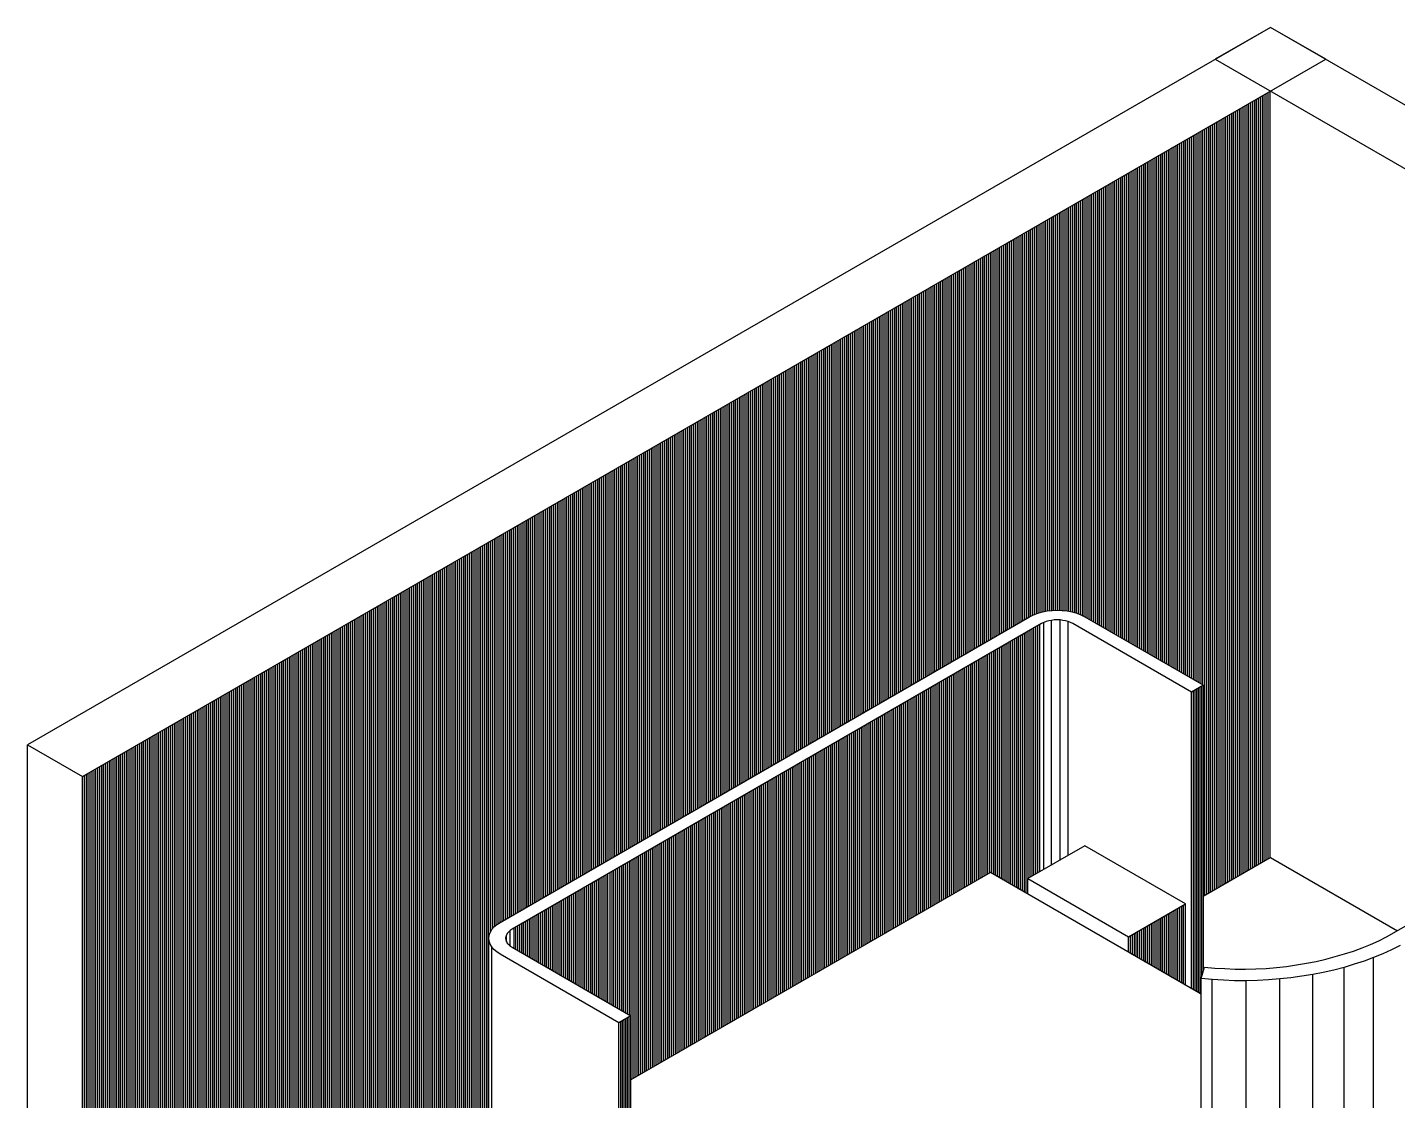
# Model space of a CAD drawing. Header units: inches. Extents: x 0.3 to 16.2, y 0.3 to 11.4.
# Drawn here: x 11.645 to 13.895, y 4.418 to 6.181 of the extents above; entities that cross this region are included whole.
import ezdxf

# ---------------------------------------------------------------- set-up
doc = ezdxf.new("R2010")
doc.units = ezdxf.units.IN
doc.header["$LTSCALE"] = 0.009843
doc.header["$MEASUREMENT"] = 0
doc.layers.add('GEOMETRY', color=7, linetype='Continuous')

msp = doc.modelspace()

# ---------------------------------------------------------------- linework, layer by layer
at = {"layer": 'GEOMETRY'}
for p, q in [((13.6866, 6.1811), (11.6449, 5.0024)), ((13.6866, 6.1811), (13.5957, 6.1287)), ((13.7772, 6.1287), (13.6866, 6.1811)), ((15.3634, 5.2126), (13.6866, 6.1811)), ((11.7354, 4.95), (13.7772, 6.1287)), ((11.7354, 4.95), (13.7772, 6.1287)), ((13.5957, 6.1287), (15.2728, 5.1606)), ((13.5957, 6.1287), (15.2728, 5.1606)), ((13.648, 4.7949), (13.648, 6.0543)), ((13.6512, 4.7969), (13.6512, 6.0559)), ((13.6543, 4.7984), (13.6543, 6.0579)), ((13.6575, 4.8004), (13.6575, 6.0598)), ((13.6606, 4.8024), (13.6606, 6.0614)), ((13.6638, 4.8039), (13.6638, 6.0634)), ((13.6669, 4.8059), (13.6669, 6.065)), ((13.6701, 4.8075), (13.6701, 6.0669)), ((13.6732, 4.8094), (13.6732, 6.0689)), ((13.6764, 4.8114), (13.6764, 6.0705)), ((13.6795, 4.813), (13.6795, 6.0724)), ((13.6827, 4.815), (13.6827, 6.074)), ((13.6858, 4.8169), (13.6858, 6.076)), ((13.6102, 4.7732), (13.6102, 6.0323)), ((13.6134, 4.7748), (13.6134, 6.0343)), ((13.6165, 4.7768), (13.6165, 6.0362)), ((13.6197, 4.7787), (13.6197, 6.0378)), ((13.6228, 4.7803), (13.6228, 6.0398)), ((13.626, 4.7823), (13.626, 6.0413)), ((13.6291, 4.7839), (13.6291, 6.0433)), ((13.6323, 4.7858), (13.6323, 6.0453)), ((13.6354, 4.7878), (13.6354, 6.0469)), ((13.6386, 4.7894), (13.6386, 6.0488)), ((13.6417, 4.7913), (13.6417, 6.0508)), ((13.6449, 4.7933), (13.6449, 6.0524)), ((13.5693, 5.1043), (13.5693, 6.0087)), ((13.5724, 5.1024), (13.5724, 6.0106)), ((13.5756, 5.1008), (13.5756, 6.0126)), ((13.5787, 4.7551), (13.5787, 6.0142)), ((13.5819, 4.7567), (13.5819, 6.0161)), ((13.585, 4.7587), (13.585, 6.0177)), ((13.5882, 4.7606), (13.5882, 6.0197)), ((13.5913, 4.7622), (13.5913, 6.0217)), ((13.5945, 4.7642), (13.5945, 6.0232)), ((13.5976, 4.7657), (13.5976, 6.0252)), ((13.6008, 4.7677), (13.6008, 6.0272)), ((13.6039, 4.7697), (13.6039, 6.0287)), ((13.6071, 4.7713), (13.6071, 6.0307)), ((13.5315, 5.126), (13.5315, 5.987)), ((13.5346, 5.1244), (13.5346, 5.989)), ((13.5378, 5.1224), (13.5378, 5.9906)), ((13.5409, 5.1209), (13.5409, 5.9925)), ((13.5441, 5.1189), (13.5441, 5.9941)), ((13.5472, 5.1169), (13.5472, 5.9961)), ((13.5504, 5.1154), (13.5504, 5.998)), ((13.5535, 5.1134), (13.5535, 5.9996)), ((13.5567, 5.1114), (13.5567, 6.0016)), ((13.5598, 5.1098), (13.5598, 6.0035)), ((13.563, 5.1079), (13.563, 6.0051)), ((13.5661, 5.1063), (13.5661, 6.0071)), ((13.4937, 5.148), (13.4937, 5.9654)), ((13.4969, 5.1461), (13.4969, 5.9669)), ((13.5, 5.1445), (13.5, 5.9689)), ((13.5031, 5.1425), (13.5031, 5.9709)), ((13.5063, 5.1406), (13.5063, 5.9724)), ((13.5094, 5.139), (13.5094, 5.9744)), ((13.5126, 5.137), (13.5126, 5.976)), ((13.5157, 5.135), (13.5157, 5.978)), ((13.5189, 5.1335), (13.5189, 5.9799)), ((13.522, 5.1315), (13.522, 5.9815)), ((13.5252, 5.1299), (13.5252, 5.9835)), ((13.5283, 5.128), (13.5283, 5.985)), ((13.4531, 5.1717), (13.4531, 5.9417)), ((13.4563, 5.1697), (13.4563, 5.9433)), ((13.4594, 5.1681), (13.4594, 5.9453)), ((13.4626, 5.1661), (13.4626, 5.9472)), ((13.4657, 5.1642), (13.4657, 5.9488)), ((13.4689, 5.1626), (13.4689, 5.9508)), ((13.472, 5.1606), (13.472, 5.9524)), ((13.4752, 5.1587), (13.4752, 5.9543)), ((13.4783, 5.1571), (13.4783, 5.9563)), ((13.4815, 5.1551), (13.4815, 5.9579)), ((13.4843, 5.1535), (13.4843, 5.9598)), ((13.4874, 5.1516), (13.4874, 5.9614)), ((13.4906, 5.1496), (13.4906, 5.9634)), ((13.4154, 5.1933), (13.4154, 5.9197)), ((13.4185, 5.1913), (13.4185, 5.9217)), ((13.4217, 5.1898), (13.4217, 5.9236)), ((13.4248, 5.1878), (13.4248, 5.9252)), ((13.428, 5.1862), (13.428, 5.9272)), ((13.4311, 5.1843), (13.4311, 5.9287)), ((13.4343, 5.1823), (13.4343, 5.9307)), ((13.4374, 5.1807), (13.4374, 5.9327)), ((13.4406, 5.1787), (13.4406, 5.9343)), ((13.4437, 5.1772), (13.4437, 5.9362)), ((13.4469, 5.1752), (13.4469, 5.9378)), ((13.45, 5.1732), (13.45, 5.9398)), ((13.3744, 5.2161), (13.3744, 5.8961)), ((13.3776, 5.215), (13.3776, 5.898)), ((13.3807, 5.2134), (13.3807, 5.9)), ((13.3839, 5.2114), (13.3839, 5.9016)), ((13.387, 5.2098), (13.387, 5.9035)), ((13.3902, 5.2079), (13.3902, 5.9051)), ((13.3933, 5.2059), (13.3933, 5.9071)), ((13.3965, 5.2043), (13.3965, 5.9091)), ((13.3996, 5.2024), (13.3996, 5.9106)), ((13.4028, 5.2008), (13.4028, 5.9126)), ((13.4059, 5.1988), (13.4059, 5.9142)), ((13.4091, 5.1969), (13.4091, 5.9161)), ((13.4122, 5.1953), (13.4122, 5.9181)), ((13.3366, 5.2236), (13.3366, 5.8744)), ((13.3398, 5.2236), (13.3398, 5.8764)), ((13.3429, 5.2232), (13.3429, 5.878)), ((13.3461, 5.2232), (13.3461, 5.8799)), ((13.3492, 5.2228), (13.3492, 5.8815)), ((13.3524, 5.2224), (13.3524, 5.8835)), ((13.3555, 5.2217), (13.3555, 5.8854)), ((13.3587, 5.2213), (13.3587, 5.887)), ((13.3618, 5.2205), (13.3618, 5.889)), ((13.365, 5.2197), (13.365, 5.8909)), ((13.3681, 5.2189), (13.3681, 5.8925)), ((13.3713, 5.2177), (13.3713, 5.8945)), ((13.2988, 5.2165), (13.2988, 5.8528)), ((13.302, 5.2177), (13.302, 5.8543)), ((13.3051, 5.2189), (13.3051, 5.8563)), ((13.3083, 5.2197), (13.3083, 5.8579)), ((13.3114, 5.2209), (13.3114, 5.8598)), ((13.3146, 5.2213), (13.3146, 5.8618)), ((13.3177, 5.222), (13.3177, 5.8634)), ((13.3209, 5.2224), (13.3209, 5.8654)), ((13.324, 5.2228), (13.324, 5.8673)), ((13.3272, 5.2232), (13.3272, 5.8689)), ((13.3303, 5.2232), (13.3303, 5.8709)), ((13.3335, 5.2236), (13.3335, 5.8724)), ((13.2579, 5.1937), (13.2579, 5.8291)), ((13.261, 5.1957), (13.261, 5.8307)), ((13.2642, 5.1972), (13.2642, 5.8327)), ((13.2673, 5.1992), (13.2673, 5.8346)), ((13.2705, 5.2008), (13.2705, 5.8362)), ((13.2736, 5.2028), (13.2736, 5.8382)), ((13.2768, 5.2047), (13.2768, 5.8398)), ((13.2799, 5.2063), (13.2799, 5.8417)), ((13.2831, 5.2083), (13.2831, 5.8437)), ((13.2862, 5.2098), (13.2862, 5.8453)), ((13.2894, 5.2118), (13.2894, 5.8472)), ((13.2925, 5.2134), (13.2925, 5.8488)), ((13.2957, 5.215), (13.2957, 5.8508)), ((13.2201, 5.172), (13.2201, 5.8071)), ((13.2232, 5.1736), (13.2232, 5.8091)), ((13.2264, 5.1756), (13.2264, 5.811)), ((13.2295, 5.1772), (13.2295, 5.8126)), ((13.2327, 5.1791), (13.2327, 5.8146)), ((13.2358, 5.1811), (13.2358, 5.8161)), ((13.239, 5.1827), (13.239, 5.8181)), ((13.2421, 5.1846), (13.2421, 5.8201)), ((13.2453, 5.1862), (13.2453, 5.8217)), ((13.2484, 5.1882), (13.2484, 5.8236)), ((13.2516, 5.1902), (13.2516, 5.8252)), ((13.2547, 5.1917), (13.2547, 5.8272)), ((13.1823, 5.15), (13.1823, 5.7854)), ((13.1854, 5.152), (13.1854, 5.7874)), ((13.1886, 5.1535), (13.1886, 5.789)), ((13.1917, 5.1555), (13.1917, 5.7909)), ((13.1949, 5.1575), (13.1949, 5.7925)), ((13.198, 5.1591), (13.198, 5.7945)), ((13.2012, 5.161), (13.2012, 5.7965)), ((13.2043, 5.163), (13.2043, 5.798)), ((13.2075, 5.1646), (13.2075, 5.8)), ((13.2106, 5.1665), (13.2106, 5.8016)), ((13.2138, 5.1681), (13.2138, 5.8035)), ((13.2169, 5.1701), (13.2169, 5.8055)), ((13.1417, 5.1264), (13.1417, 5.7618)), ((13.1445, 5.1283), (13.1445, 5.7638)), ((13.1476, 5.1299), (13.1476, 5.7654)), ((13.1508, 5.1319), (13.1508, 5.7673)), ((13.1539, 5.1339), (13.1539, 5.7689)), ((13.1571, 5.1354), (13.1571, 5.7709)), ((13.1602, 5.1374), (13.1602, 5.7728)), ((13.1634, 5.1394), (13.1634, 5.7744)), ((13.1665, 5.1409), (13.1665, 5.7764)), ((13.1697, 5.1429), (13.1697, 5.778)), ((13.1728, 5.1445), (13.1728, 5.7799)), ((13.176, 5.1465), (13.176, 5.7819)), ((13.1791, 5.1484), (13.1791, 5.7835)), ((13.1039, 5.1047), (13.1039, 5.7402)), ((13.1071, 5.1063), (13.1071, 5.7417)), ((13.1102, 5.1083), (13.1102, 5.7437)), ((13.1134, 5.1102), (13.1134, 5.7453)), ((13.1165, 5.1118), (13.1165, 5.7472)), ((13.1197, 5.1138), (13.1197, 5.7492)), ((13.1228, 5.1157), (13.1228, 5.7508)), ((13.126, 5.1173), (13.126, 5.7528)), ((13.1291, 5.1193), (13.1291, 5.7547)), ((13.1323, 5.1209), (13.1323, 5.7563)), ((13.1354, 5.1228), (13.1354, 5.7583)), ((13.1386, 5.1248), (13.1386, 5.7598)), ((13.063, 5.0811), (13.063, 5.7165)), ((13.0661, 5.0831), (13.0661, 5.7181)), ((13.0693, 5.0846), (13.0693, 5.7201)), ((13.0724, 5.0866), (13.0724, 5.7217)), ((13.0756, 5.0882), (13.0756, 5.7236)), ((13.0787, 5.0902), (13.0787, 5.7256)), ((13.0819, 5.0921), (13.0819, 5.7272)), ((13.085, 5.0937), (13.085, 5.7291)), ((13.0882, 5.0957), (13.0882, 5.7311)), ((13.0913, 5.0972), (13.0913, 5.7327)), ((13.0945, 5.0992), (13.0945, 5.7346)), ((13.0976, 5.1012), (13.0976, 5.7362)), ((13.1008, 5.1028), (13.1008, 5.7382)), ((13.0252, 5.0594), (13.0252, 5.6945)), ((13.0283, 5.061), (13.0283, 5.6965)), ((13.0315, 5.063), (13.0315, 5.6984)), ((13.0346, 5.0646), (13.0346, 5.7)), ((13.0378, 5.0665), (13.0378, 5.702)), ((13.0409, 5.0685), (13.0409, 5.7035)), ((13.0441, 5.0701), (13.0441, 5.7055)), ((13.0472, 5.072), (13.0472, 5.7075)), ((13.0504, 5.0736), (13.0504, 5.7091)), ((13.0535, 5.0756), (13.0535, 5.711)), ((13.0567, 5.0776), (13.0567, 5.7126)), ((13.0598, 5.0791), (13.0598, 5.7146)), ((12.9874, 5.0374), (12.9874, 5.6728)), ((12.9906, 5.0394), (12.9906, 5.6748)), ((12.9937, 5.0409), (12.9937, 5.6764)), ((12.9969, 5.0429), (12.9969, 5.6783)), ((13, 5.0449), (13, 5.6799)), ((13.0031, 5.0465), (13.0031, 5.6819)), ((13.0063, 5.0484), (13.0063, 5.6839)), ((13.0094, 5.05), (13.0094, 5.6854)), ((13.0126, 5.052), (13.0126, 5.6874)), ((13.0157, 5.0539), (13.0157, 5.689)), ((13.0189, 5.0555), (13.0189, 5.6909)), ((13.022, 5.0575), (13.022, 5.6929)), ((12.9465, 5.0138), (12.9465, 5.6492)), ((12.9496, 5.0157), (12.9496, 5.6512)), ((12.9528, 5.0173), (12.9528, 5.6528)), ((12.9559, 5.0193), (12.9559, 5.6547)), ((12.9591, 5.0213), (12.9591, 5.6563)), ((12.9622, 5.0228), (12.9622, 5.6583)), ((12.9654, 5.0248), (12.9654, 5.6602)), ((12.9685, 5.0268), (12.9685, 5.6618)), ((12.9717, 5.0283), (12.9717, 5.6638)), ((12.9748, 5.0303), (12.9748, 5.6654)), ((12.978, 5.0319), (12.978, 5.6673)), ((12.9811, 5.0339), (12.9811, 5.6693)), ((12.9843, 5.0358), (12.9843, 5.6709)), ((12.9087, 4.9921), (12.9087, 5.6276)), ((12.9118, 4.9937), (12.9118, 5.6291)), ((12.915, 4.9957), (12.915, 5.6311)), ((12.9181, 4.9976), (12.9181, 5.6327)), ((12.9213, 4.9992), (12.9213, 5.6346)), ((12.9244, 5.0012), (12.9244, 5.6366)), ((12.9276, 5.0031), (12.9276, 5.6382)), ((12.9307, 5.0047), (12.9307, 5.6402)), ((12.9339, 5.0067), (12.9339, 5.6417)), ((12.937, 5.0083), (12.937, 5.6437)), ((12.9402, 5.0102), (12.9402, 5.6457)), ((12.9433, 5.0122), (12.9433, 5.6472)), ((12.8677, 4.9685), (12.8677, 5.6039)), ((12.8709, 4.9701), (12.8709, 5.6055)), ((12.874, 4.972), (12.874, 5.6075)), ((12.8772, 4.974), (12.8772, 5.6091)), ((12.8803, 4.9756), (12.8803, 5.611)), ((12.8835, 4.9776), (12.8835, 5.613)), ((12.8866, 4.9795), (12.8866, 5.6146)), ((12.8898, 4.9811), (12.8898, 5.6165)), ((12.8929, 4.9831), (12.8929, 5.6185)), ((12.8961, 4.9846), (12.8961, 5.6201)), ((12.8992, 4.9866), (12.8992, 5.622)), ((12.9024, 4.9886), (12.9024, 5.6236)), ((12.9055, 4.9902), (12.9055, 5.6256)), ((12.8299, 4.9469), (12.8299, 5.5819)), ((12.8331, 4.9484), (12.8331, 5.5839)), ((12.8362, 4.9504), (12.8362, 5.5854)), ((12.8394, 4.952), (12.8394, 5.5874)), ((12.8425, 4.9539), (12.8425, 5.5894)), ((12.8457, 4.9559), (12.8457, 5.5909)), ((12.8488, 4.9575), (12.8488, 5.5929)), ((12.852, 4.9594), (12.852, 5.5949)), ((12.8551, 4.961), (12.8551, 5.5965)), ((12.8583, 4.963), (12.8583, 5.5984)), ((12.8614, 4.965), (12.8614, 5.6)), ((12.8646, 4.9665), (12.8646, 5.602)), ((12.7925, 4.9248), (12.7925, 5.5602)), ((12.7957, 4.9268), (12.7957, 5.5618)), ((12.7988, 4.9283), (12.7988, 5.5638)), ((12.802, 4.9303), (12.802, 5.5657)), ((12.8051, 4.9323), (12.8051, 5.5673)), ((12.8079, 4.9339), (12.8079, 5.5693)), ((12.811, 4.9358), (12.811, 5.5713)), ((12.8142, 4.9374), (12.8142, 5.5728)), ((12.8173, 4.9394), (12.8173, 5.5748)), ((12.8205, 4.9413), (12.8205, 5.5764)), ((12.8236, 4.9429), (12.8236, 5.5783)), ((12.8268, 4.9449), (12.8268, 5.5803)), ((12.7516, 4.9012), (12.7516, 5.5366)), ((12.7547, 4.9031), (12.7547, 5.5386)), ((12.7579, 4.9047), (12.7579, 5.5402)), ((12.761, 4.9067), (12.761, 5.5421)), ((12.7642, 4.9087), (12.7642, 5.5437)), ((12.7673, 4.9102), (12.7673, 5.5457)), ((12.7705, 4.9122), (12.7705, 5.5476)), ((12.7736, 4.9138), (12.7736, 5.5492)), ((12.7768, 4.9157), (12.7768, 5.5512)), ((12.7799, 4.9177), (12.7799, 5.5528)), ((12.7831, 4.9193), (12.7831, 5.5547)), ((12.7862, 4.9213), (12.7862, 5.5567)), ((12.7894, 4.9232), (12.7894, 5.5583)), ((12.7138, 4.8795), (12.7138, 5.515)), ((12.7169, 4.8811), (12.7169, 5.5165)), ((12.7201, 4.8831), (12.7201, 5.5185)), ((12.7232, 4.885), (12.7232, 5.5201)), ((12.7264, 4.8866), (12.7264, 5.522)), ((12.7295, 4.8886), (12.7295, 5.524)), ((12.7327, 4.8902), (12.7327, 5.5256)), ((12.7358, 4.8921), (12.7358, 5.5276)), ((12.739, 4.8941), (12.739, 5.5291)), ((12.7421, 4.8957), (12.7421, 5.5311)), ((12.7453, 4.8976), (12.7453, 5.5331)), ((12.7484, 4.8996), (12.7484, 5.5346)), ((12.6728, 4.8559), (12.6728, 5.4913)), ((12.676, 4.8575), (12.676, 5.4929)), ((12.6791, 4.8594), (12.6791, 5.4949)), ((12.6823, 4.8614), (12.6823, 5.4965)), ((12.6854, 4.863), (12.6854, 5.4984)), ((12.6886, 4.865), (12.6886, 5.5004)), ((12.6917, 4.8669), (12.6917, 5.502)), ((12.6949, 4.8685), (12.6949, 5.5039)), ((12.698, 4.8705), (12.698, 5.5055)), ((12.7012, 4.872), (12.7012, 5.5075)), ((12.7043, 4.874), (12.7043, 5.5094)), ((12.7075, 4.876), (12.7075, 5.511)), ((12.7106, 4.8776), (12.7106, 5.513)), ((12.635, 4.8339), (12.635, 5.4693)), ((12.6382, 4.8358), (12.6382, 5.4713)), ((12.6413, 4.8378), (12.6413, 5.4728)), ((12.6445, 4.8394), (12.6445, 5.4748)), ((12.6476, 4.8413), (12.6476, 5.4768)), ((12.6508, 4.8433), (12.6508, 5.4783)), ((12.6539, 4.8449), (12.6539, 5.4803)), ((12.6571, 4.8469), (12.6571, 5.4823)), ((12.6602, 4.8484), (12.6602, 5.4839)), ((12.6634, 4.8504), (12.6634, 5.4858)), ((12.6665, 4.8524), (12.6665, 5.4874)), ((12.6697, 4.8539), (12.6697, 5.4894)), ((12.5972, 4.8122), (12.5972, 5.4476)), ((12.6004, 4.8142), (12.6004, 5.4492)), ((12.6035, 4.8157), (12.6035, 5.4512)), ((12.6067, 4.8177), (12.6067, 5.4531)), ((12.6098, 4.8197), (12.6098, 5.4547)), ((12.613, 4.8213), (12.613, 5.4567)), ((12.6161, 4.8232), (12.6161, 5.4587)), ((12.6193, 4.8248), (12.6193, 5.4602)), ((12.6224, 4.8268), (12.6224, 5.4622)), ((12.6256, 4.8287), (12.6256, 5.4638)), ((12.6287, 4.8303), (12.6287, 5.4657)), ((12.6319, 4.8323), (12.6319, 5.4677)), ((12.5563, 4.7886), (12.5563, 5.424)), ((12.5594, 4.7906), (12.5594, 5.4256)), ((12.5626, 4.7921), (12.5626, 5.4276)), ((12.5657, 4.7941), (12.5657, 5.4295)), ((12.5689, 4.7961), (12.5689, 5.4311)), ((12.572, 4.7976), (12.572, 5.4331)), ((12.5752, 4.7996), (12.5752, 5.435)), ((12.5783, 4.8012), (12.5783, 5.4366)), ((12.5815, 4.8031), (12.5815, 5.4386)), ((12.5846, 4.8051), (12.5846, 5.4402)), ((12.5878, 4.8067), (12.5878, 5.4421)), ((12.5909, 4.8087), (12.5909, 5.4441)), ((12.5941, 4.8106), (12.5941, 5.4457)), ((12.5185, 4.7669), (12.5185, 5.4024)), ((12.5217, 4.7685), (12.5217, 5.4039)), ((12.5248, 4.7705), (12.5248, 5.4059)), ((12.528, 4.7724), (12.528, 5.4075)), ((12.5311, 4.774), (12.5311, 5.4094)), ((12.5343, 4.776), (12.5343, 5.4114)), ((12.5374, 4.7776), (12.5374, 5.413)), ((12.5406, 4.7795), (12.5406, 5.415)), ((12.5437, 4.7815), (12.5437, 5.4165)), ((12.5469, 4.7831), (12.5469, 5.4185)), ((12.55, 4.785), (12.55, 5.4205)), ((12.5531, 4.787), (12.5531, 5.422)), ((12.4776, 4.7433), (12.4776, 5.3787)), ((12.4807, 4.7449), (12.4807, 5.3803)), ((12.4839, 4.7469), (12.4839, 5.3823)), ((12.487, 4.7488), (12.487, 5.3839)), ((12.4902, 4.7504), (12.4902, 5.3858)), ((12.4933, 4.7524), (12.4933, 5.3878)), ((12.4965, 4.7539), (12.4965, 5.3894)), ((12.4996, 4.7559), (12.4996, 5.3913)), ((12.5028, 4.7579), (12.5028, 5.3929)), ((12.5059, 4.7594), (12.5059, 5.3949)), ((12.5091, 4.7614), (12.5091, 5.3969)), ((12.5122, 4.7634), (12.5122, 5.3984)), ((12.5154, 4.765), (12.5154, 5.4004)), ((12.4402, 4.7213), (12.4402, 5.3567)), ((12.4433, 4.7232), (12.4433, 5.3587)), ((12.4465, 4.7252), (12.4465, 5.3602)), ((12.4496, 4.7268), (12.4496, 5.3622)), ((12.4528, 4.7287), (12.4528, 5.3642)), ((12.4559, 4.7307), (12.4559, 5.3657)), ((12.4591, 4.7323), (12.4591, 5.3677)), ((12.4622, 4.7343), (12.4622, 5.3693)), ((12.4654, 4.7358), (12.4654, 5.3713)), ((12.4681, 4.7378), (12.4681, 5.3732)), ((12.4713, 4.7398), (12.4713, 5.3748)), ((12.4744, 4.7413), (12.4744, 5.3768)), ((12.4024, 4.0756), (12.4024, 5.335)), ((12.4055, 4.6953), (12.4055, 5.3366)), ((12.4087, 4.7), (12.4087, 5.3386)), ((12.4118, 4.7035), (12.4118, 5.3406)), ((12.415, 4.7063), (12.415, 5.3421)), ((12.4181, 4.7083), (12.4181, 5.3441)), ((12.4213, 4.7106), (12.4213, 5.3457)), ((12.4244, 4.7122), (12.4244, 5.3476)), ((12.4276, 4.7142), (12.4276, 5.3496)), ((12.4307, 4.7161), (12.4307, 5.3512)), ((12.4339, 4.7177), (12.4339, 5.3531)), ((12.437, 4.7197), (12.437, 5.3551)), ((12.3614, 4.052), (12.3614, 5.3114)), ((12.3646, 4.0539), (12.3646, 5.313)), ((12.3677, 4.0555), (12.3677, 5.315)), ((12.3709, 4.0575), (12.3709, 5.3169)), ((12.374, 4.0594), (12.374, 5.3185)), ((12.3772, 4.061), (12.3772, 5.3205)), ((12.3803, 4.063), (12.3803, 5.3224)), ((12.3835, 4.065), (12.3835, 5.324)), ((12.3866, 4.0665), (12.3866, 5.326)), ((12.3898, 4.0685), (12.3898, 5.3276)), ((12.3929, 4.0701), (12.3929, 5.3295)), ((12.3961, 4.072), (12.3961, 5.3315)), ((12.3992, 4.074), (12.3992, 5.3331)), ((12.3236, 4.0303), (12.3236, 5.2894)), ((12.3268, 4.0323), (12.3268, 5.2913)), ((12.3299, 4.0339), (12.3299, 5.2933)), ((12.3331, 4.0358), (12.3331, 5.2949)), ((12.3362, 4.0374), (12.3362, 5.2969)), ((12.3394, 4.0394), (12.3394, 5.2988)), ((12.3425, 4.0413), (12.3425, 5.3004)), ((12.3457, 4.0429), (12.3457, 5.3024)), ((12.3488, 4.0449), (12.3488, 5.3039)), ((12.352, 4.0465), (12.352, 5.3059)), ((12.3551, 4.0484), (12.3551, 5.3079)), ((12.3583, 4.0504), (12.3583, 5.3094)), ((12.2827, 4.0067), (12.2827, 5.2661)), ((12.2858, 4.0087), (12.2858, 5.2677)), ((12.289, 4.0102), (12.289, 5.2697)), ((12.2921, 4.0122), (12.2921, 5.2713)), ((12.2953, 4.0138), (12.2953, 5.2732)), ((12.2984, 4.0157), (12.2984, 5.2752)), ((12.3016, 4.0177), (12.3016, 5.2768)), ((12.3047, 4.0193), (12.3047, 5.2787)), ((12.3079, 4.0213), (12.3079, 5.2803)), ((12.311, 4.0228), (12.311, 5.2823)), ((12.3142, 4.0248), (12.3142, 5.2843)), ((12.3173, 4.0268), (12.3173, 5.2858)), ((12.3205, 4.0283), (12.3205, 5.2878)), ((12.2449, 3.985), (12.2449, 5.2441)), ((12.248, 3.9866), (12.248, 5.2461)), ((12.2512, 3.9886), (12.2512, 5.2476)), ((12.2543, 3.9902), (12.2543, 5.2496)), ((12.2575, 3.9921), (12.2575, 5.2516)), ((12.2606, 3.9941), (12.2606, 5.2531)), ((12.2638, 3.9957), (12.2638, 5.2551)), ((12.2669, 3.9976), (12.2669, 5.2567)), ((12.2701, 3.9992), (12.2701, 5.2587)), ((12.2732, 4.0012), (12.2732, 5.2606)), ((12.2764, 4.0031), (12.2764, 5.2622)), ((12.2795, 4.0047), (12.2795, 5.2642)), ((12.2071, 3.963), (12.2071, 5.2224)), ((12.2102, 3.965), (12.2102, 5.224)), ((12.2134, 3.9665), (12.2134, 5.226)), ((12.2165, 3.9685), (12.2165, 5.228)), ((12.2197, 3.9705), (12.2197, 5.2295)), ((12.2228, 3.972), (12.2228, 5.2315)), ((12.226, 3.974), (12.226, 5.2331)), ((12.2291, 3.976), (12.2291, 5.235)), ((12.2323, 3.9776), (12.2323, 5.237)), ((12.2354, 3.9795), (12.2354, 5.2386)), ((12.2386, 3.9811), (12.2386, 5.2406)), ((12.2417, 3.9831), (12.2417, 5.2425)), ((13.3118, 5.2209), (13.3197, 5.2224)), ((13.3197, 5.2224), (13.328, 5.2232)), ((13.328, 5.2232), (13.3362, 5.2236)), ((13.3362, 5.2236), (13.3445, 5.2232)), ((13.3445, 5.2232), (13.3528, 5.2224)), ((13.3528, 5.2224), (13.3606, 5.2209)), ((12.1661, 3.9394), (12.1661, 5.1988)), ((12.1693, 3.9413), (12.1693, 5.2004)), ((12.1724, 3.9429), (12.1724, 5.2024)), ((12.1756, 3.9449), (12.1756, 5.2043)), ((12.1787, 3.9469), (12.1787, 5.2059)), ((12.1819, 3.9484), (12.1819, 5.2079)), ((12.185, 3.9504), (12.185, 5.2094)), ((12.1882, 3.9524), (12.1882, 5.2114)), ((12.1913, 3.9539), (12.1913, 5.2134)), ((12.1945, 3.9559), (12.1945, 5.215)), ((12.1976, 3.9575), (12.1976, 5.2169)), ((12.2008, 3.9594), (12.2008, 5.2189)), ((12.2039, 3.9614), (12.2039, 5.2205)), ((12.4213, 4.7106), (13.2909, 5.2126)), ((13.3106, 5.2016), (12.4409, 4.6992)), ((13.3106, 5.2016), (12.4409, 4.6992)), ((13.2909, 5.2126), (13.2972, 5.2161)), ((13.2972, 5.2161), (13.3043, 5.2185)), ((13.3043, 5.2185), (13.3118, 5.2209)), ((13.3075, 4.7941), (13.3075, 5.1996)), ((13.3142, 5.2031), (13.3106, 5.2016)), ((13.3142, 5.2031), (13.3106, 5.2016)), ((13.3181, 5.2047), (13.3142, 5.2031)), ((13.3181, 5.2047), (13.3142, 5.2031)), ((13.3142, 4.7976), (13.3142, 5.2031)), ((13.3224, 5.2059), (13.3181, 5.2047)), ((13.3224, 5.2059), (13.3181, 5.2047)), ((13.3268, 5.2067), (13.3224, 5.2059)), ((13.3268, 5.2067), (13.3224, 5.2059)), ((13.3315, 5.2075), (13.3268, 5.2067)), ((13.3315, 5.2075), (13.3268, 5.2067)), ((13.3268, 4.8051), (13.3268, 5.2067)), ((13.3362, 5.2075), (13.3315, 5.2075)), ((13.3362, 5.2075), (13.3315, 5.2075)), ((13.3409, 5.2075), (13.3362, 5.2075)), ((13.3409, 5.2075), (13.3362, 5.2075)), ((13.3457, 5.2067), (13.3409, 5.2075)), ((13.3457, 5.2067), (13.3409, 5.2075)), ((13.3409, 4.8134), (13.3409, 5.2075)), ((13.35, 5.2059), (13.3457, 5.2067)), ((13.35, 5.2059), (13.3457, 5.2067)), ((13.3543, 5.2047), (13.35, 5.2059)), ((13.3543, 5.2047), (13.35, 5.2059)), ((13.3583, 5.2031), (13.3543, 5.2047)), ((13.3583, 5.2031), (13.3543, 5.2047)), ((13.3543, 4.8209), (13.3543, 5.2047)), ((13.3618, 5.2016), (13.3583, 5.2031)), ((13.3618, 5.2016), (13.3583, 5.2031)), ((13.3606, 5.2209), (13.3685, 5.2185)), ((13.5567, 5.089), (13.3618, 5.2016)), ((13.5567, 5.089), (13.3618, 5.2016)), ((13.3685, 5.2185), (13.3752, 5.2161)), ((13.3752, 5.2161), (13.3815, 5.2126)), ((13.3815, 5.2126), (13.5764, 5.1004)), ((12.1287, 3.9177), (12.1287, 5.1768)), ((12.1315, 3.9193), (12.1315, 5.1787)), ((12.1346, 3.9213), (12.1346, 5.1807)), ((12.1378, 3.9232), (12.1378, 5.1823)), ((12.1409, 3.9248), (12.1409, 5.1843)), ((12.1441, 3.9268), (12.1441, 5.1862)), ((12.1472, 3.9287), (12.1472, 5.1878)), ((12.1504, 3.9303), (12.1504, 5.1898)), ((12.1535, 3.9323), (12.1535, 5.1913)), ((12.1567, 3.9339), (12.1567, 5.1933)), ((12.1598, 3.9358), (12.1598, 5.1953)), ((12.163, 3.9378), (12.163, 5.1969)), ((13.2665, 4.7693), (13.2665, 5.176)), ((13.2697, 4.7673), (13.2697, 5.1776)), ((13.2728, 4.7654), (13.2728, 5.1795)), ((13.276, 4.7638), (13.276, 5.1815)), ((13.2791, 4.7618), (13.2791, 5.1831)), ((13.2823, 4.7602), (13.2823, 5.185)), ((13.2854, 4.7583), (13.2854, 5.187)), ((13.2886, 4.7831), (13.2886, 5.1886)), ((13.2917, 4.7846), (13.2917, 5.1906)), ((13.2949, 4.7866), (13.2949, 5.1921)), ((13.298, 4.7886), (13.298, 5.1941)), ((13.3012, 4.7902), (13.3012, 5.1961)), ((13.3043, 4.7921), (13.3043, 5.1976)), ((12.0909, 3.8961), (12.0909, 5.1551)), ((12.0941, 3.8976), (12.0941, 5.1571)), ((12.0972, 3.8996), (12.0972, 5.1587)), ((12.1004, 3.9012), (12.1004, 5.1606)), ((12.1035, 3.9031), (12.1035, 5.1626)), ((12.1067, 3.9051), (12.1067, 5.1642)), ((12.1098, 3.9067), (12.1098, 5.1661)), ((12.113, 3.9087), (12.113, 5.1677)), ((12.1161, 3.9102), (12.1161, 5.1697)), ((12.1193, 3.9122), (12.1193, 5.1717)), ((12.1224, 3.9142), (12.1224, 5.1732)), ((12.1256, 3.9157), (12.1256, 5.1752)), ((13.2287, 4.7909), (13.2287, 5.1539)), ((13.2319, 4.789), (13.2319, 5.1559)), ((13.235, 4.7874), (13.235, 5.1579)), ((13.2382, 4.7854), (13.2382, 5.1594)), ((13.2413, 4.7839), (13.2413, 5.1614)), ((13.2445, 4.7819), (13.2445, 5.1634)), ((13.2476, 4.7799), (13.2476, 5.165)), ((13.2508, 4.7783), (13.2508, 5.1669)), ((13.2539, 4.7764), (13.2539, 5.1685)), ((13.2571, 4.7744), (13.2571, 5.1705)), ((13.2602, 4.7728), (13.2602, 5.1724)), ((13.2634, 4.7709), (13.2634, 5.174)), ((12.05, 3.8724), (12.05, 5.1315)), ((12.0531, 3.874), (12.0531, 5.1335)), ((12.0563, 3.876), (12.0563, 5.135)), ((12.0594, 3.8776), (12.0594, 5.137)), ((12.0626, 3.8795), (12.0626, 5.139)), ((12.0657, 3.8815), (12.0657, 5.1406)), ((12.0689, 3.8831), (12.0689, 5.1425)), ((12.072, 3.885), (12.072, 5.1441)), ((12.0752, 3.8866), (12.0752, 5.1461)), ((12.0783, 3.8886), (12.0783, 5.148)), ((12.0815, 3.8906), (12.0815, 5.1496)), ((12.0846, 3.8921), (12.0846, 5.1516)), ((12.0878, 3.8941), (12.0878, 5.1531)), ((13.1909, 4.772), (13.1909, 5.1323)), ((13.1941, 4.774), (13.1941, 5.1343)), ((13.1972, 4.7756), (13.1972, 5.1358)), ((13.2004, 4.7776), (13.2004, 5.1378)), ((13.2035, 4.7795), (13.2035, 5.1394)), ((13.2067, 4.7811), (13.2067, 5.1413)), ((13.2098, 4.7831), (13.2098, 5.1433)), ((13.213, 4.7846), (13.213, 5.1449)), ((13.2161, 4.7866), (13.2161, 5.1469)), ((13.2193, 4.7886), (13.2193, 5.1488)), ((13.2224, 4.7902), (13.2224, 5.1504)), ((13.2256, 4.7921), (13.2256, 5.1524)), ((12.0122, 3.8504), (12.0122, 5.1098)), ((12.0154, 3.8524), (12.0154, 5.1114)), ((12.0185, 3.8539), (12.0185, 5.1134)), ((12.0217, 3.8559), (12.0217, 5.1154)), ((12.0248, 3.8579), (12.0248, 5.1169)), ((12.028, 3.8594), (12.028, 5.1189)), ((12.0311, 3.8614), (12.0311, 5.1205)), ((12.0343, 3.863), (12.0343, 5.1224)), ((12.0374, 3.865), (12.0374, 5.1244)), ((12.0406, 3.8669), (12.0406, 5.126)), ((12.0437, 3.8685), (12.0437, 5.128)), ((12.0469, 3.8705), (12.0469, 5.1295)), ((13.15, 4.7484), (13.15, 5.1087)), ((13.1531, 4.7504), (13.1531, 5.1106)), ((13.1563, 4.752), (13.1563, 5.1122)), ((13.1594, 4.7539), (13.1594, 5.1142)), ((13.1626, 4.7559), (13.1626, 5.1157)), ((13.1657, 4.7575), (13.1657, 5.1177)), ((13.1689, 4.7594), (13.1689, 5.1197)), ((13.172, 4.761), (13.172, 5.1213)), ((13.1752, 4.763), (13.1752, 5.1232)), ((13.1783, 4.765), (13.1783, 5.1248)), ((13.1815, 4.7665), (13.1815, 5.1268)), ((13.1846, 4.7685), (13.1846, 5.1287)), ((13.1878, 4.7701), (13.1878, 5.1303)), ((11.9713, 3.8268), (11.9713, 5.0862)), ((11.9744, 3.8287), (11.9744, 5.0878)), ((11.9776, 3.8303), (11.9776, 5.0898)), ((11.9807, 3.8323), (11.9807, 5.0917)), ((11.9839, 3.8343), (11.9839, 5.0933)), ((11.987, 3.8358), (11.987, 5.0953)), ((11.9902, 3.8378), (11.9902, 5.0969)), ((11.9933, 3.8394), (11.9933, 5.0988)), ((11.9965, 3.8413), (11.9965, 5.1008)), ((11.9996, 3.8433), (11.9996, 5.1024)), ((12.0028, 3.8449), (12.0028, 5.1043)), ((12.0059, 3.8469), (12.0059, 5.1063)), ((12.0091, 3.8488), (12.0091, 5.1079)), ((13.1122, 4.7268), (13.1122, 5.0866)), ((13.1154, 4.7283), (13.1154, 5.0886)), ((13.1185, 4.7303), (13.1185, 5.0906)), ((13.1217, 4.7319), (13.1217, 5.0921)), ((13.1248, 4.7339), (13.1248, 5.0941)), ((13.128, 4.7358), (13.128, 5.0961)), ((13.1311, 4.7374), (13.1311, 5.0976)), ((13.1343, 4.7394), (13.1343, 5.0996)), ((13.1374, 4.7413), (13.1374, 5.1012)), ((13.1406, 4.7429), (13.1406, 5.1031)), ((13.1437, 4.7449), (13.1437, 5.1051)), ((13.1469, 4.7465), (13.1469, 5.1067)), ((13.5764, 5.1004), (13.5567, 5.089)), ((13.5764, 5.1004), (13.5567, 5.089)), ((13.5567, 4.6016), (13.5567, 5.089)), ((13.5567, 4.7421), (13.5567, 5.089)), ((13.5598, 4.6), (13.5598, 5.0906)), ((13.5626, 4.5984), (13.5626, 5.0921)), ((13.5654, 4.5969), (13.5654, 5.0937)), ((13.5681, 4.5949), (13.5681, 5.0953)), ((13.5709, 4.5933), (13.5709, 5.0969)), ((13.5736, 4.6217), (13.5736, 5.0984)), ((13.5764, 4.6323), (13.5764, 5.1004)), ((11.9335, 3.8051), (11.9335, 5.0642)), ((11.9366, 3.8067), (11.9366, 5.0661)), ((11.9398, 3.8087), (11.9398, 5.0681)), ((11.9429, 3.8106), (11.9429, 5.0697)), ((11.9461, 3.8122), (11.9461, 5.0717)), ((11.9492, 3.8142), (11.9492, 5.0732)), ((11.9524, 3.8161), (11.9524, 5.0752)), ((11.9555, 3.8177), (11.9555, 5.0772)), ((11.9587, 3.8197), (11.9587, 5.0787)), ((11.9618, 3.8213), (11.9618, 5.0807)), ((11.965, 3.8232), (11.965, 5.0827)), ((11.9681, 3.8252), (11.9681, 5.0843)), ((13.0744, 4.7047), (13.0744, 5.065)), ((13.0776, 4.7067), (13.0776, 5.0669)), ((13.0807, 4.7083), (13.0807, 5.0685)), ((13.0839, 4.7102), (13.0839, 5.0705)), ((13.087, 4.7122), (13.087, 5.072)), ((13.0902, 4.7138), (13.0902, 5.074)), ((13.0933, 4.7157), (13.0933, 5.076)), ((13.0965, 4.7173), (13.0965, 5.0776)), ((13.0996, 4.7193), (13.0996, 5.0795)), ((13.1028, 4.7213), (13.1028, 5.0815)), ((13.1059, 4.7228), (13.1059, 5.0831)), ((13.1091, 4.7248), (13.1091, 5.085)), ((11.8957, 3.7831), (11.8957, 5.0425)), ((11.8988, 3.785), (11.8988, 5.0445)), ((11.902, 3.787), (11.902, 5.0461)), ((11.9051, 3.7886), (11.9051, 5.048)), ((11.9083, 3.7906), (11.9083, 5.05)), ((11.9114, 3.7925), (11.9114, 5.0516)), ((11.9146, 3.7941), (11.9146, 5.0535)), ((11.9177, 3.7961), (11.9177, 5.0551)), ((11.9209, 3.7976), (11.9209, 5.0571)), ((11.924, 3.7996), (11.924, 5.0591)), ((11.9272, 3.8016), (11.9272, 5.0606)), ((11.9303, 3.8031), (11.9303, 5.0626)), ((13.0335, 4.6811), (13.0335, 5.0413)), ((13.0366, 4.6831), (13.0366, 5.0433)), ((13.0398, 4.6846), (13.0398, 5.0449)), ((13.0429, 4.6866), (13.0429, 5.0469)), ((13.0461, 4.6886), (13.0461, 5.0484)), ((13.0492, 4.6902), (13.0492, 5.0504)), ((13.0524, 4.6921), (13.0524, 5.0524)), ((13.0555, 4.6937), (13.0555, 5.0539)), ((13.0587, 4.6957), (13.0587, 5.0559)), ((13.0618, 4.6976), (13.0618, 5.0579)), ((13.065, 4.6992), (13.065, 5.0594)), ((13.0681, 4.7012), (13.0681, 5.0614)), ((13.0713, 4.7031), (13.0713, 5.063)), ((11.8547, 3.7598), (11.8547, 5.0189)), ((11.8579, 3.7614), (11.8579, 5.0209)), ((11.861, 3.7634), (11.861, 5.0224)), ((11.8642, 3.765), (11.8642, 5.0244)), ((11.8673, 3.7669), (11.8673, 5.0264)), ((11.8705, 3.7689), (11.8705, 5.028)), ((11.8736, 3.7705), (11.8736, 5.0299)), ((11.8768, 3.7724), (11.8768, 5.0315)), ((11.8799, 3.774), (11.8799, 5.0335)), ((11.8831, 3.776), (11.8831, 5.0354)), ((11.8862, 3.778), (11.8862, 5.037)), ((11.8894, 3.7795), (11.8894, 5.039)), ((11.8925, 3.7815), (11.8925, 5.0406)), ((12.9957, 4.6594), (12.9957, 5.0197)), ((12.9988, 4.661), (12.9988, 5.0213)), ((13.002, 4.663), (13.002, 5.0232)), ((13.0051, 4.6646), (13.0051, 5.0248)), ((13.0083, 4.6665), (13.0083, 5.0268)), ((13.0114, 4.6685), (13.0114, 5.0287)), ((13.0146, 4.6701), (13.0146, 5.0303)), ((13.0177, 4.672), (13.0177, 5.0323)), ((13.0209, 4.674), (13.0209, 5.0339)), ((13.024, 4.6756), (13.024, 5.0358)), ((13.0272, 4.6776), (13.0272, 5.0378)), ((13.0303, 4.6791), (13.0303, 5.0394)), ((11.6449, 5.0024), (11.7354, 4.95)), ((11.6449, 5.0024), (11.7354, 4.95)), ((11.6449, 3.7429), (11.6449, 5.0024)), ((11.8169, 3.7378), (11.8169, 4.9972)), ((11.8201, 3.7398), (11.8201, 4.9988)), ((11.8232, 3.7413), (11.8232, 5.0008)), ((11.8264, 3.7433), (11.8264, 5.0028)), ((11.8295, 3.7453), (11.8295, 5.0043)), ((11.8327, 3.7469), (11.8327, 5.0063)), ((11.8358, 3.7488), (11.8358, 5.0079)), ((11.839, 3.7504), (11.839, 5.0098)), ((11.8421, 3.7524), (11.8421, 5.0118)), ((11.8453, 3.7543), (11.8453, 5.0134)), ((11.8484, 3.7559), (11.8484, 5.0154)), ((11.8516, 3.7579), (11.8516, 5.0169)), ((12.9579, 4.6374), (12.9579, 4.9976)), ((12.961, 4.6394), (12.961, 4.9996)), ((12.9642, 4.6409), (12.9642, 5.0012)), ((12.9673, 4.6429), (12.9673, 5.0031)), ((12.9705, 4.6449), (12.9705, 5.0051)), ((12.9736, 4.6465), (12.9736, 5.0067)), ((12.9768, 4.6484), (12.9768, 5.0087)), ((12.9799, 4.6504), (12.9799, 5.0102)), ((12.9831, 4.652), (12.9831, 5.0122)), ((12.9862, 4.6539), (12.9862, 5.0142)), ((12.9894, 4.6555), (12.9894, 5.0157)), ((12.9925, 4.6575), (12.9925, 5.0177)), ((13.8894, 4.6937), (14.4209, 5.0008)), ((11.7764, 3.7142), (11.7764, 4.9736)), ((11.7795, 3.7161), (11.7795, 4.9752)), ((11.7827, 3.7177), (11.7827, 4.9772)), ((11.7858, 3.7197), (11.7858, 4.9791)), ((11.789, 3.7217), (11.789, 4.9807)), ((11.7917, 3.7232), (11.7917, 4.9827)), ((11.7949, 3.7252), (11.7949, 4.9843)), ((11.798, 3.7268), (11.798, 4.9862)), ((11.8012, 3.7287), (11.8012, 4.9882)), ((11.8043, 3.7307), (11.8043, 4.9898)), ((11.8075, 3.7323), (11.8075, 4.9917)), ((11.8106, 3.7343), (11.8106, 4.9933)), ((11.8138, 3.7362), (11.8138, 4.9953)), ((12.9169, 4.6138), (12.9169, 4.974)), ((12.9201, 4.6157), (12.9201, 4.976)), ((12.9232, 4.6173), (12.9232, 4.9776)), ((12.9264, 4.6193), (12.9264, 4.9795)), ((12.9295, 4.6213), (12.9295, 4.9811)), ((12.9327, 4.6228), (12.9327, 4.9831)), ((12.9358, 4.6248), (12.9358, 4.985)), ((12.939, 4.6264), (12.939, 4.9866)), ((12.9421, 4.6283), (12.9421, 4.9886)), ((12.9453, 4.6303), (12.9453, 4.9906)), ((12.9484, 4.6319), (12.9484, 4.9921)), ((12.9516, 4.6339), (12.9516, 4.9941)), ((12.9547, 4.6358), (12.9547, 4.9957)), ((11.7386, 3.6925), (11.7386, 4.9516)), ((11.7417, 3.6941), (11.7417, 4.9535)), ((11.7449, 3.6961), (11.7449, 4.9555)), ((11.748, 3.698), (11.748, 4.9571)), ((11.7512, 3.6996), (11.7512, 4.9591)), ((11.7543, 3.7016), (11.7543, 4.9606)), ((11.7575, 3.7031), (11.7575, 4.9626)), ((11.7606, 3.7051), (11.7606, 4.9646)), ((11.7638, 3.7071), (11.7638, 4.9661)), ((11.7669, 3.7087), (11.7669, 4.9681)), ((11.7701, 3.7106), (11.7701, 4.9701)), ((11.7732, 3.7126), (11.7732, 4.9717)), ((12.8791, 4.5921), (12.8791, 4.9524)), ((12.8823, 4.5937), (12.8823, 4.9539)), ((12.8854, 4.5957), (12.8854, 4.9559)), ((12.8886, 4.5976), (12.8886, 4.9575)), ((12.8917, 4.5992), (12.8917, 4.9594)), ((12.8949, 4.6012), (12.8949, 4.9614)), ((12.898, 4.6028), (12.898, 4.963)), ((12.9012, 4.6047), (12.9012, 4.965)), ((12.9043, 4.6067), (12.9043, 4.9669)), ((12.9075, 4.6083), (12.9075, 4.9685)), ((12.9106, 4.6102), (12.9106, 4.9705)), ((12.9138, 4.6118), (12.9138, 4.972)), ((11.7354, 3.6906), (11.7354, 4.95)), ((12.8413, 4.5701), (12.8413, 4.9303)), ((12.8445, 4.572), (12.8445, 4.9323)), ((12.8476, 4.5736), (12.8476, 4.9339)), ((12.8508, 4.5756), (12.8508, 4.9358)), ((12.8539, 4.5776), (12.8539, 4.9378)), ((12.8571, 4.5791), (12.8571, 4.9394)), ((12.8602, 4.5811), (12.8602, 4.9413)), ((12.8634, 4.5831), (12.8634, 4.9429)), ((12.8665, 4.5846), (12.8665, 4.9449)), ((12.8697, 4.5866), (12.8697, 4.9469)), ((12.8728, 4.5882), (12.8728, 4.9484)), ((12.876, 4.5902), (12.876, 4.9504)), ((12.8004, 4.5465), (12.8004, 4.9067)), ((12.8035, 4.5484), (12.8035, 4.9087)), ((12.8067, 4.55), (12.8067, 4.9102)), ((12.8098, 4.552), (12.8098, 4.9122)), ((12.813, 4.5539), (12.813, 4.9142)), ((12.8161, 4.5555), (12.8161, 4.9157)), ((12.8193, 4.5575), (12.8193, 4.9177)), ((12.8224, 4.5594), (12.8224, 4.9193)), ((12.8256, 4.561), (12.8256, 4.9213)), ((12.8287, 4.563), (12.8287, 4.9232)), ((12.8319, 4.5646), (12.8319, 4.9248)), ((12.835, 4.5665), (12.835, 4.9268)), ((12.8382, 4.5685), (12.8382, 4.9283)), ((12.7626, 4.5248), (12.7626, 4.885)), ((12.7657, 4.5264), (12.7657, 4.8866)), ((12.7689, 4.5283), (12.7689, 4.8886)), ((12.772, 4.5303), (12.772, 4.8902)), ((12.7752, 4.5319), (12.7752, 4.8921)), ((12.7783, 4.5339), (12.7783, 4.8941)), ((12.7815, 4.5354), (12.7815, 4.8957)), ((12.7846, 4.5374), (12.7846, 4.8976)), ((12.7878, 4.5394), (12.7878, 4.8996)), ((12.7909, 4.5409), (12.7909, 4.9012)), ((12.7941, 4.5429), (12.7941, 4.9031)), ((12.7972, 4.5449), (12.7972, 4.9047)), ((12.7217, 4.5012), (12.7217, 4.8614)), ((12.7248, 4.5028), (12.7248, 4.863)), ((12.728, 4.5047), (12.728, 4.865)), ((12.7311, 4.5067), (12.7311, 4.8665)), ((12.7343, 4.5083), (12.7343, 4.8685)), ((12.7374, 4.5102), (12.7374, 4.8705)), ((12.7406, 4.5118), (12.7406, 4.872)), ((12.7437, 4.5138), (12.7437, 4.874)), ((12.7469, 4.5157), (12.7469, 4.8756)), ((12.75, 4.5173), (12.75, 4.8776)), ((12.7531, 4.5193), (12.7531, 4.8795)), ((12.7563, 4.5209), (12.7563, 4.8811)), ((12.7594, 4.5228), (12.7594, 4.8831)), ((12.6839, 4.4791), (12.6839, 4.8394)), ((12.687, 4.4811), (12.687, 4.8413)), ((12.6902, 4.4827), (12.6902, 4.8429)), ((12.6933, 4.4846), (12.6933, 4.8449)), ((12.6965, 4.4866), (12.6965, 4.8469)), ((12.6996, 4.4882), (12.6996, 4.8484)), ((12.7028, 4.4902), (12.7028, 4.8504)), ((12.7059, 4.4921), (12.7059, 4.852)), ((12.7091, 4.4937), (12.7091, 4.8539)), ((12.7122, 4.4957), (12.7122, 4.8559)), ((12.7154, 4.4972), (12.7154, 4.8575)), ((12.7185, 4.4992), (12.7185, 4.8594)), ((12.6461, 4.4575), (12.6461, 4.8177)), ((12.6492, 4.4591), (12.6492, 4.8193)), ((12.6524, 4.461), (12.6524, 4.8213)), ((12.6555, 4.463), (12.6555, 4.8228)), ((12.6587, 4.4646), (12.6587, 4.8248)), ((12.6618, 4.4665), (12.6618, 4.8268)), ((12.665, 4.4681), (12.665, 4.8283)), ((12.6681, 4.4701), (12.6681, 4.8303)), ((12.6713, 4.472), (12.6713, 4.8323)), ((12.6744, 4.4736), (12.6744, 4.8339)), ((12.6776, 4.4756), (12.6776, 4.8358)), ((12.6807, 4.4776), (12.6807, 4.8374)), ((13.3815, 4.8366), (13.2882, 4.7827)), ((13.5469, 4.7413), (13.3815, 4.8366)), ((13.6866, 4.8169), (13.5764, 4.7535)), ((13.5764, 4.7535), (13.6866, 4.8169)), ((13.6866, 4.8169), (13.8949, 4.6969)), ((12.6051, 4.5752), (12.6051, 4.7941)), ((12.6083, 4.5732), (12.6083, 4.7957)), ((12.6114, 4.5717), (12.6114, 4.7976)), ((12.6146, 4.5697), (12.6146, 4.7992)), ((12.6177, 4.5677), (12.6177, 4.8012)), ((12.6209, 4.5661), (12.6209, 4.8031)), ((12.624, 4.5642), (12.624, 4.8047)), ((12.6272, 4.5626), (12.6272, 4.8067)), ((12.6303, 4.5606), (12.6303, 4.8087)), ((12.6335, 4.5587), (12.6335, 4.8102)), ((12.6366, 4.452), (12.6366, 4.8122)), ((12.6398, 4.4539), (12.6398, 4.8138)), ((12.6429, 4.4555), (12.6429, 4.8157)), ((12.5669, 4.5969), (12.5669, 4.772)), ((12.5701, 4.5953), (12.5701, 4.774)), ((12.5732, 4.5933), (12.5732, 4.7756)), ((12.5764, 4.5917), (12.5764, 4.7776)), ((12.5795, 4.5898), (12.5795, 4.7795)), ((12.5827, 4.5878), (12.5827, 4.7811)), ((12.5858, 4.5862), (12.5858, 4.7831)), ((12.589, 4.5843), (12.589, 4.7846)), ((12.5921, 4.5823), (12.5921, 4.7866)), ((12.5953, 4.5807), (12.5953, 4.7886)), ((12.5984, 4.5787), (12.5984, 4.7902)), ((12.602, 4.5772), (12.602, 4.7921)), ((13.2264, 4.7925), (12.6362, 4.4516)), ((13.5728, 4.5925), (13.2264, 4.7925)), ((13.2882, 4.7827), (13.4535, 4.687)), ((13.2882, 4.7827), (13.4535, 4.687)), ((13.2882, 4.7567), (13.2882, 4.7827)), ((12.526, 4.6205), (12.526, 4.7484)), ((12.5291, 4.6189), (12.5291, 4.7504)), ((12.5323, 4.6169), (12.5323, 4.752)), ((12.5354, 4.6154), (12.5354, 4.7539)), ((12.5386, 4.6134), (12.5386, 4.7559)), ((12.5417, 4.6114), (12.5417, 4.7575)), ((12.5449, 4.6098), (12.5449, 4.7594)), ((12.548, 4.6079), (12.548, 4.761)), ((12.5512, 4.6059), (12.5512, 4.763)), ((12.5543, 4.6043), (12.5543, 4.765)), ((12.5575, 4.6024), (12.5575, 4.7665)), ((12.5606, 4.6008), (12.5606, 4.7685)), ((12.5638, 4.5988), (12.5638, 4.7701)), ((12.4882, 4.6425), (12.4882, 4.7268)), ((12.4913, 4.6406), (12.4913, 4.7283)), ((12.4945, 4.639), (12.4945, 4.7303)), ((12.4976, 4.637), (12.4976, 4.7319)), ((12.5008, 4.635), (12.5008, 4.7339)), ((12.5039, 4.6335), (12.5039, 4.7358)), ((12.5071, 4.6315), (12.5071, 4.7374)), ((12.5102, 4.6299), (12.5102, 4.7394)), ((12.5134, 4.628), (12.5134, 4.7413)), ((12.5165, 4.626), (12.5165, 4.7429)), ((12.5197, 4.6244), (12.5197, 4.7449)), ((12.5228, 4.6224), (12.5228, 4.7465)), ((13.4535, 4.687), (13.5469, 4.7413)), ((13.4535, 4.687), (13.5469, 4.7413)), ((13.522, 4.6217), (13.522, 4.7268)), ((13.5252, 4.6197), (13.5252, 4.7287)), ((13.5283, 4.6181), (13.5283, 4.7303)), ((13.5315, 4.6161), (13.5315, 4.7323)), ((13.5346, 4.6146), (13.5346, 4.7339)), ((13.5378, 4.6126), (13.5378, 4.7358)), ((13.5409, 4.611), (13.5409, 4.7374)), ((13.5437, 4.6091), (13.5437, 4.7394)), ((13.5469, 4.6071), (13.5469, 4.7413)), ((12.411, 4.7031), (12.4157, 4.7071)), ((12.4157, 4.7071), (12.4213, 4.7106)), ((12.4504, 4.6642), (12.4504, 4.7047)), ((12.4535, 4.6626), (12.4535, 4.7067)), ((12.4567, 4.6606), (12.4567, 4.7083)), ((12.4598, 4.6587), (12.4598, 4.7102)), ((12.463, 4.6571), (12.463, 4.7122)), ((12.4661, 4.6551), (12.4661, 4.7138)), ((12.4693, 4.6535), (12.4693, 4.7157)), ((12.4724, 4.6516), (12.4724, 4.7173)), ((12.4756, 4.6496), (12.4756, 4.7193)), ((12.4787, 4.648), (12.4787, 4.7213)), ((12.4819, 4.6461), (12.4819, 4.7228)), ((12.485, 4.6445), (12.485, 4.7248)), ((13.4815, 4.6449), (13.4815, 4.7035)), ((13.4846, 4.6433), (13.4846, 4.7051)), ((13.4878, 4.6413), (13.4878, 4.7071)), ((13.4909, 4.6398), (13.4909, 4.7087)), ((13.4941, 4.6378), (13.4941, 4.7106)), ((13.4972, 4.6362), (13.4972, 4.7122)), ((13.5004, 4.6343), (13.5004, 4.7142)), ((13.5035, 4.6323), (13.5035, 4.7161)), ((13.5063, 4.6307), (13.5063, 4.7177)), ((13.5094, 4.6287), (13.5094, 4.7197)), ((13.5126, 4.6272), (13.5126, 4.7213)), ((13.5157, 4.6252), (13.5157, 4.7232)), ((13.5189, 4.6236), (13.5189, 4.7248)), ((12.4028, 4.6846), (12.4031, 4.6894)), ((12.4031, 4.6795), (12.4028, 4.6846)), ((12.4031, 4.6795), (12.4028, 4.6846)), ((12.4028, 4.0606), (12.4028, 4.6846)), ((12.4031, 4.6894), (12.4047, 4.6941)), ((12.4047, 4.6941), (12.4075, 4.6988)), ((12.4075, 4.6988), (12.411, 4.7031)), ((12.4307, 4.6874), (12.4303, 4.6846)), ((12.4307, 4.6874), (12.4303, 4.6846)), ((12.4303, 4.6846), (12.4307, 4.6819)), ((12.4319, 4.6898), (12.4307, 4.6874)), ((12.4319, 4.6898), (12.4307, 4.6874)), ((12.4307, 4.6839), (12.4307, 4.6854)), ((12.4307, 4.6819), (12.4319, 4.6791)), ((12.4331, 4.6925), (12.4319, 4.6898)), ((12.4331, 4.6925), (12.4319, 4.6898)), ((12.4319, 4.6791), (12.4319, 4.6898)), ((12.4354, 4.6949), (12.4331, 4.6925)), ((12.4354, 4.6949), (12.4331, 4.6925)), ((12.4378, 4.6972), (12.4354, 4.6949)), ((12.4378, 4.6972), (12.4354, 4.6949)), ((12.4409, 4.6992), (12.4378, 4.6972)), ((12.4409, 4.6992), (12.4378, 4.6972)), ((12.4378, 4.6717), (12.4378, 4.6972)), ((12.4441, 4.6681), (12.4441, 4.7012)), ((12.4472, 4.6661), (12.4472, 4.7031)), ((13.4535, 4.6614), (13.4535, 4.687)), ((13.4567, 4.6594), (13.4567, 4.689)), ((13.4598, 4.6575), (13.4598, 4.6909)), ((13.463, 4.6559), (13.463, 4.6925)), ((13.4657, 4.6539), (13.4657, 4.6945)), ((13.4689, 4.6524), (13.4689, 4.6961)), ((13.472, 4.6504), (13.472, 4.698)), ((13.4752, 4.6488), (13.4752, 4.6996)), ((13.4783, 4.6469), (13.4783, 4.7016)), ((13.8642, 4.6803), (13.8772, 4.687)), ((13.8772, 4.687), (13.8894, 4.6937)), ((12.4047, 4.6748), (12.4031, 4.6795)), ((12.4047, 4.6748), (12.4031, 4.6795)), ((12.4075, 4.6705), (12.4047, 4.6748)), ((12.4075, 4.6705), (12.4047, 4.6748)), ((12.411, 4.6661), (12.4075, 4.6705)), ((12.411, 4.6661), (12.4075, 4.6705)), ((12.4075, 4.0465), (12.4075, 4.6705)), ((12.4157, 4.6622), (12.411, 4.6661)), ((12.4157, 4.6622), (12.411, 4.6661)), ((12.4213, 4.6583), (12.4157, 4.6622)), ((12.4213, 4.6583), (12.4157, 4.6622)), ((12.4319, 4.6791), (12.4331, 4.6764)), ((12.4331, 4.6764), (12.4354, 4.674)), ((12.4354, 4.674), (12.4378, 4.6717)), ((12.4378, 4.6717), (12.4409, 4.6697)), ((12.4409, 4.6697), (12.6362, 4.5571)), ((13.7929, 4.6543), (13.8079, 4.6587)), ((13.8079, 4.6587), (13.8228, 4.6634)), ((13.8228, 4.6634), (13.837, 4.6689)), ((13.837, 4.6689), (13.8508, 4.6744)), ((13.8508, 4.6744), (13.8642, 4.6803)), ((13.8709, 4.6591), (13.8559, 4.6528)), ((13.8709, 4.6591), (13.8559, 4.6528)), ((13.8854, 4.6657), (13.8709, 4.6591)), ((13.8854, 4.6657), (13.8709, 4.6591)), ((13.8996, 4.6724), (13.8854, 4.6657)), ((13.8996, 4.6724), (13.8854, 4.6657)), ((12.6165, 4.5457), (12.4213, 4.6583)), ((12.6165, 4.5457), (12.4213, 4.6583)), ((13.5728, 4.6181), (13.578, 4.637)), ((13.578, 4.637), (13.5949, 4.6354)), ((13.6795, 4.635), (13.6965, 4.6366)), ((13.6965, 4.6366), (13.713, 4.6382)), ((13.713, 4.6382), (13.7295, 4.6406)), ((13.7295, 4.6406), (13.7457, 4.6433)), ((13.7457, 4.6433), (13.7618, 4.6465)), ((13.7618, 4.6465), (13.7776, 4.65)), ((13.7776, 4.65), (13.7929, 4.6543)), ((13.8075, 4.6366), (13.7906, 4.6323)), ((13.8075, 4.6366), (13.7906, 4.6323)), ((13.824, 4.6417), (13.8075, 4.6366)), ((13.824, 4.6417), (13.8075, 4.6366)), ((13.8075, 3.3776), (13.8075, 4.6366)), ((13.8402, 4.6469), (13.824, 4.6417)), ((13.8402, 4.6469), (13.824, 4.6417)), ((13.8559, 4.6528), (13.8402, 4.6469)), ((13.8559, 4.6528), (13.8402, 4.6469)), ((13.8559, 3.3933), (13.8559, 4.6528)), ((13.5906, 4.6165), (13.5728, 4.6181)), ((13.5906, 4.6165), (13.5728, 4.6181)), ((13.5728, 3.3587), (13.5728, 4.6181)), ((13.6091, 4.6154), (13.5906, 4.6165)), ((13.6091, 4.6154), (13.5906, 4.6165)), ((13.5906, 3.3571), (13.5906, 4.6165)), ((13.5949, 4.6354), (13.6118, 4.6346)), ((13.6276, 4.6146), (13.6091, 4.6154)), ((13.6276, 4.6146), (13.6091, 4.6154)), ((13.6118, 4.6346), (13.6287, 4.6339)), ((13.6465, 4.6146), (13.6276, 4.6146)), ((13.6465, 4.6146), (13.6276, 4.6146)), ((13.6287, 4.6339), (13.6457, 4.6339)), ((13.6457, 4.6339), (13.6626, 4.6343)), ((13.665, 4.615), (13.6465, 4.6146)), ((13.665, 4.615), (13.6465, 4.6146)), ((13.6465, 3.3555), (13.6465, 4.6146)), ((13.6626, 4.6343), (13.6795, 4.635)), ((13.6835, 4.6161), (13.665, 4.615)), ((13.6835, 4.6161), (13.665, 4.615)), ((13.7016, 4.6177), (13.6835, 4.6161)), ((13.7016, 4.6177), (13.6835, 4.6161)), ((13.7201, 4.6197), (13.7016, 4.6177)), ((13.7201, 4.6197), (13.7016, 4.6177)), ((13.7016, 3.3583), (13.7016, 4.6177)), ((13.7378, 4.622), (13.7201, 4.6197)), ((13.7378, 4.622), (13.7201, 4.6197)), ((13.7559, 4.6248), (13.7378, 4.622)), ((13.7559, 4.6248), (13.7378, 4.622)), ((13.7732, 4.6283), (13.7559, 4.6248)), ((13.7732, 4.6283), (13.7559, 4.6248)), ((13.7559, 3.3657), (13.7559, 4.6248)), ((13.7906, 4.6323), (13.7732, 4.6283)), ((13.7906, 4.6323), (13.7732, 4.6283)), ((12.6362, 4.5571), (12.6165, 4.5457)), ((12.6362, 4.5571), (12.6165, 4.5457)), ((12.6193, 3.9236), (12.6193, 4.5476)), ((12.622, 3.9252), (12.622, 4.5492)), ((12.6248, 3.9268), (12.6248, 4.5508)), ((12.6276, 3.9283), (12.6276, 4.5524)), ((12.6303, 3.9299), (12.6303, 4.5539)), ((12.6331, 3.9315), (12.6331, 4.5555)), ((12.6362, 3.9331), (12.6362, 4.5571)), ((12.6165, 3.922), (12.6165, 4.5457))]:
    msp.add_line(p, q, dxfattribs=at)

doc.saveas('drawing.dxf')
